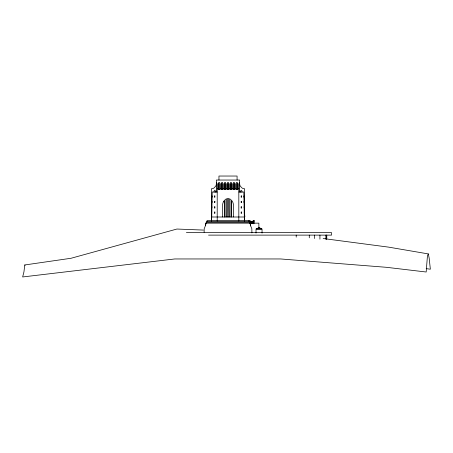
<?xml version="1.0" encoding="UTF-8"?>
<svg xmlns="http://www.w3.org/2000/svg" width="453" height="453" viewBox="0 0 453 453"><rect width="100%" height="100%" fill="white"/><g stroke="black" fill="none" stroke-linecap="round" stroke-linejoin="round"><path stroke-width="0.68" d="M204.116 232.23L204.19 228.748L205.577 225.345A7.458 4.853 90 0 0 205.809 223.148L258.873 223.148L258.873 227.938M203.374 230.079L176.908 229.037L71.053 258.267L24.79 264.96L23.935 271.919L22.65 276.964L174.767 258.957L280.628 258.957L386.483 267.31L426.182 272.01L427.462 255.656L428.317 253.918L388.623 247.134L323.159 238.521M244.79 216.636L244.796 215.645M223.431 201.828L224.36 200.362L224.36 216.998M243.907 195.934L243.941 197.253M244.031 201.302L244.065 202.621M244.161 206.664L244.19 207.989M244.286 212.032L244.32 213.357M216.37 182.531L216.653 182.531L216.653 184.552M239.371 182.531L239.654 182.531M217.202 188.776L218.199 188.776M220.147 188.776L221.143 188.776M223.091 188.776L224.093 188.776M226.041 188.776L227.038 188.776M228.986 188.776L229.982 188.776M231.93 188.776L232.933 188.776M234.881 188.776L235.877 188.776M237.825 188.776L238.822 188.776M217.202 192.004L212.208 192.004L211.619 221.047M238.822 192.004L243.816 192.004L244.405 221.047M211.381 198.522L211.71 198.522M244.314 198.522L244.648 198.522M211.381 198.72L211.71 198.72M244.314 198.72L244.648 198.72M244.314 199.643L244.648 199.643M211.381 200.362L211.71 200.362M214.869 207.989L214.467 207.995L214.467 206.664L214.869 206.664L214.869 207.995M241.155 207.989L241.557 207.995L241.557 206.664L241.155 206.67L241.155 207.995M244.314 216.036L244.648 216.036M244.314 216.392L244.648 216.392M244.314 216.449L244.796 216.506M244.314 216.647L244.603 216.449M244.314 216.761L244.648 216.761M244.314 216.817L244.688 216.817L244.722 215.86M211.381 216.998L244.648 216.998M244.648 217.4L244.569 221.047M254.133 220.526L253.131 220.526L253.131 223.805M253.131 221.24L254.133 221.24M250.22 221.659L253.131 221.659M250.22 221.834L253.131 221.834M250.22 222.004L253.131 222.004M250.22 222.18L253.131 222.18M250.22 222.355L253.131 222.355M250.22 222.531L253.131 222.531M250.22 222.706L253.131 222.706M250.22 222.876L253.131 222.876M250.22 223.052L253.131 223.052M250.22 223.403L253.131 223.403M258.873 227.412L259.19 227.587M258.873 227.587L259.507 227.763M258.873 227.763L259.824 227.938M186.381 232.627L331.545 232.627L331.545 235.118L208.544 235.118M212.117 195.934L212.089 197.253M211.993 201.302L211.959 202.621M211.862 206.664L211.834 207.989M426.171 268.623L430.35 269.207L429.172 258.091L428.317 253.918M24.79 264.96L25.164 265.305M250.571 225.877A11.082 11.082 0 0 1 250.22 223.148A7.458 4.853 -90 0 0 250.447 225.345L251.834 228.748L251.919 232.927M326.76 235.118L326.76 239.173M326.324 235.118L326.324 239.173M325.888 235.118L325.888 239.173M319.926 235.118L319.926 239.173M314.603 235.118L314.603 238.499M309.28 235.118L309.28 237.825M296.205 235.118L296.205 237.146M262.044 233.091L262.044 228.98L256.019 228.98L256.019 233.091M261.726 228.98L256.336 228.98M261.409 228.81L256.653 228.81M261.092 228.635L256.97 228.635M260.775 228.459L257.287 228.459M260.458 228.284L257.604 228.284M260.141 228.108L257.921 228.108M254.133 220.486L254.133 223.431M250.22 223.578L250.22 220.526L207.055 220.526L207.055 221.398M249.801 223.148L249.801 222.276L206.223 222.276L206.223 223.148M249.388 222.276L249.388 221.398L206.636 221.398L206.636 222.276M248.969 220.526L248.969 221.398M244.648 221.047L244.648 188.776A4.864 4.864 0 0 1 242.151 188.086L240.322 186.2A5.289 5.289 0 0 1 239.654 183.618M244.524 216.075L244.524 216.998M241.947 192.293L241.947 191.036L241.166 190.277L240.537 191.036L240.537 192.293M239.654 192.066L239.654 180.039L216.37 180.039L216.37 192.066M238.822 183.618L238.822 221.047M237.825 183.618L237.825 189.348L235.877 189.348L235.877 183.618M237.406 189.252L237.406 182.531L236.296 182.531L236.296 189.252M237.078 180.039L237.078 176.036L218.952 176.036L218.952 180.039M234.881 183.618L234.881 189.348L232.933 189.348L232.933 183.618M234.461 189.252L234.461 182.531L233.352 182.531L233.352 189.252M233.522 216.998L233.522 206.047A9.706 9.706 0 0 0 232.61 201.817L231.664 200.362L231.664 216.998M231.93 183.618L231.93 189.348L229.982 189.348L229.982 183.618M231.511 189.252L231.511 182.531L230.407 182.531L230.407 189.252M230.968 216.998L230.968 199.643L229.461 198.72L229.461 216.998M228.986 183.618L228.986 189.348L227.038 189.348L227.038 183.618M228.765 216.998L228.55 198.488A4.009 4.009 0 0 0 227.474 198.488L227.259 216.998M228.567 189.252L228.567 182.531L227.457 182.531L227.457 189.252M226.562 216.998L226.562 198.72L225.056 199.643L225.056 216.998M226.041 183.618L226.041 189.348L224.093 189.348L224.093 183.618M225.622 189.252L225.622 182.531L224.512 182.531L224.512 189.252M223.091 183.618L223.091 189.348L221.143 189.348L221.143 183.618M222.672 189.252L222.672 182.531L221.568 182.531L221.568 189.252M222.502 216.998L222.502 206.047A9.706 9.706 0 0 1 223.42 201.817M220.147 183.618L220.147 189.348L218.199 189.348L218.199 183.618M219.728 189.252L219.728 182.531L218.618 182.531L218.618 189.252M217.202 183.618L217.202 221.047M215.486 192.293L215.486 191.036L214.864 190.277L214.076 191.036L214.076 192.293M211.71 198.459L211.71 216.998M211.381 221.047L211.381 188.776A4.864 4.864 0 0 0 213.873 188.086L215.702 186.2A5.289 5.289 0 0 0 216.37 183.618M205.809 223.148A7.458 4.853 -90 0 1 205.577 225.345M214.869 195.934L214.467 195.934L214.467 197.259L214.869 197.253L214.869 195.934M241.557 195.934L241.155 195.934L241.155 197.259L241.557 197.259L241.557 195.934M214.869 201.302L214.467 201.302L214.467 202.627L214.869 202.621L214.869 201.302M241.557 201.302L241.155 201.302L241.155 202.627L241.557 202.627L241.557 201.302M214.869 212.032L214.467 212.038L214.467 213.363L214.869 213.357L214.869 212.032M241.557 212.032L241.155 212.038L241.155 213.363L241.557 213.357L241.557 212.032"/></g></svg>
